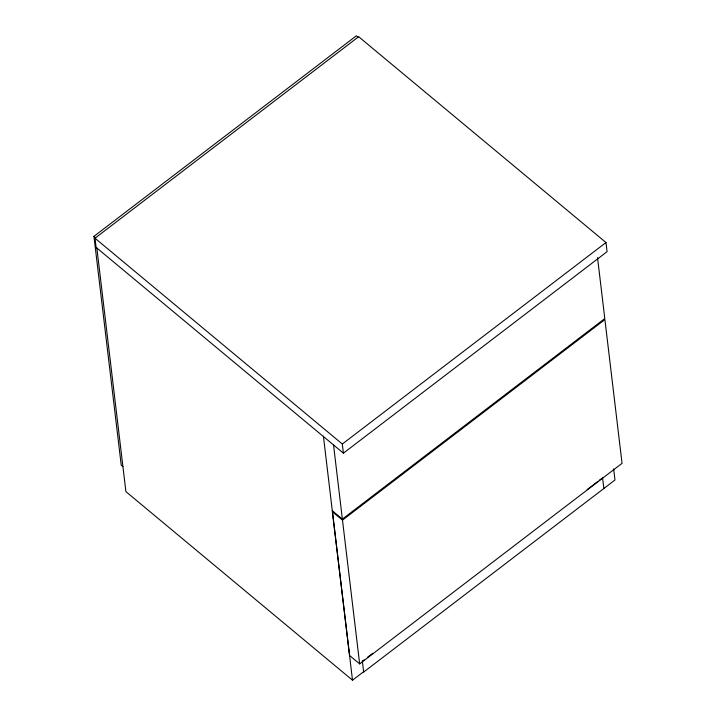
<?xml version="1.0" encoding="UTF-8"?>
<svg xmlns="http://www.w3.org/2000/svg" width="716" height="716" viewBox="0 0 716 716"><rect width="100%" height="100%" fill="white"/><g stroke="black" fill="none" stroke-linecap="round" stroke-linejoin="round"><path stroke-width="1.07" d="M122.91 466.555L121.228 465.158L93.948 236.352L356.362 35.8L358.045 37.196M95.004 238.213L358.662 36.722L605.978 242.536L607.07 251.683L343.411 453.174L96.096 247.369L95.004 238.213L342.32 444.027L343.411 453.174M342.32 444.027L605.978 242.536M332.305 510.732L342.373 519.109L604.796 318.566L597.529 257.626M342.49 520.129L604.895 319.56L622.052 463.324L359.656 663.884L349.578 655.507L332.421 511.743L342.49 520.129L359.656 663.884M362.368 661.208L364.086 659.892M367.514 657.27L372.66 653.341M587.147 489.619L597.439 481.761M599.158 480.445L602.586 477.823M96.803 247.647L125.9 491.623L352.505 680.2L363.621 671.706M93.948 236.352L95.622 237.748M613.648 468.917L614.972 480.006L363.665 672.064L362.35 661.011M602.532 477.411L603.857 488.5M333.522 444.878L342.373 519.109M323.417 436.232L352.505 680.2"/></g></svg>
